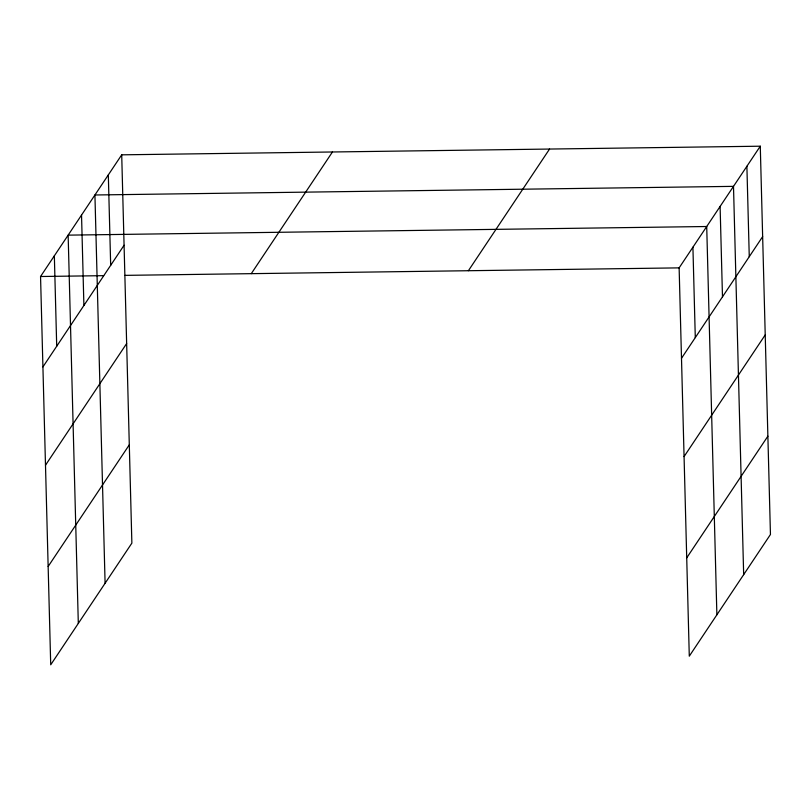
<?xml version="1.0" encoding="UTF-8"?>
<svg xmlns="http://www.w3.org/2000/svg" width="811" height="811" viewBox="0 0 811 811"><rect width="100%" height="100%" fill="white"/><g stroke="black" fill="none" stroke-linecap="round" stroke-linejoin="round"><path stroke-width="1.22" d="M121.711 154.83L131.869 543.127L50.718 664.797L40.55 276.51L121.711 154.83L760.282 146.203L770.45 534.49L689.289 656.17L679.131 267.873L760.282 146.203M42.922 366.917L124.073 245.246M45.487 465.22L126.648 343.54M48.143 566.494L129.304 444.823M251.278 273.662L332.439 151.992M468.393 270.722L549.554 149.052M681.493 358.29L762.654 236.609M684.068 456.583L765.219 334.913M686.724 557.867L767.875 436.186M40.55 276.51L103.646 275.659M125.097 275.365L679.131 267.873M746.89 166.275L749.263 256.692M743.667 574.644L733.499 186.358L94.928 194.985L105.095 583.271M720.107 206.43L722.479 296.836M716.883 614.799L706.716 226.512L68.144 235.139L78.312 623.426M692.918 247.193L695.291 337.599M108.319 174.912L110.681 265.319M81.536 215.067L83.898 305.473M54.347 255.82L56.709 346.236"/></g></svg>
